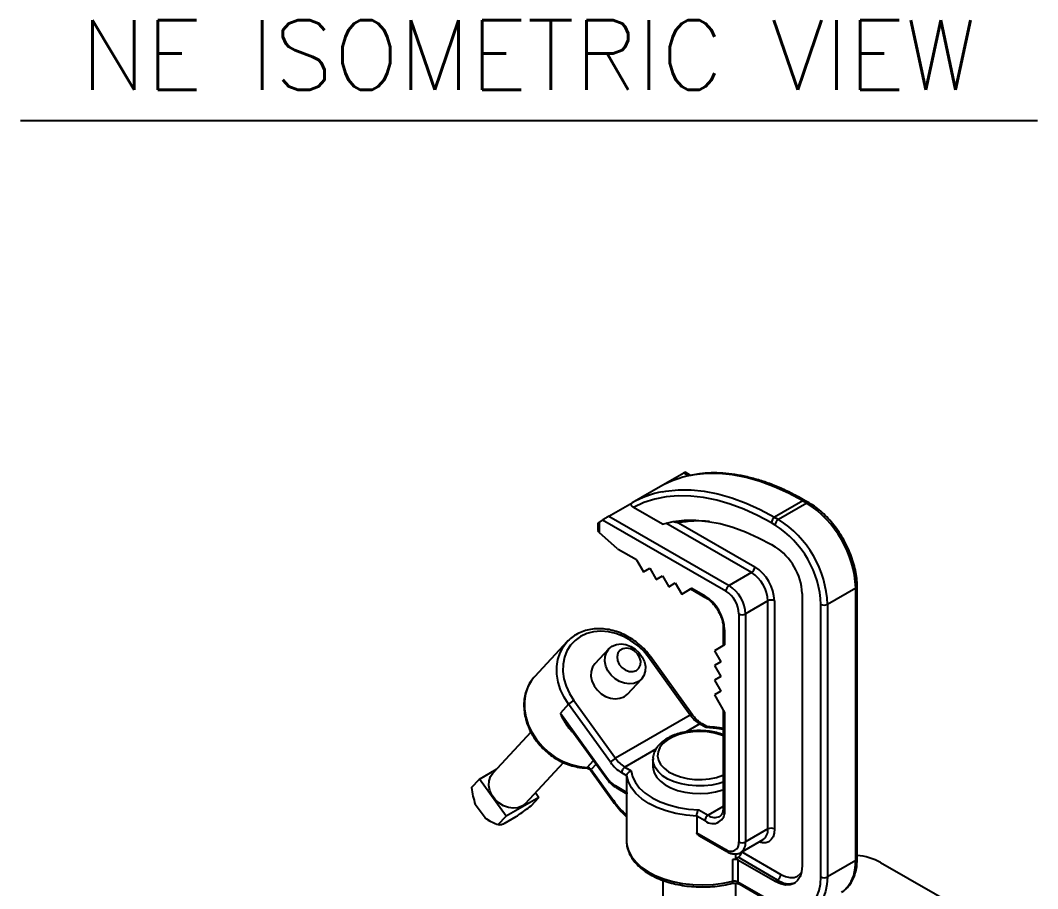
# Model space of a CAD drawing. Extents: x 6 to 134, y 3 to 97.
# Drawn here: x 91.15 to 102.13, y 18.84 to 28.22 of the extents above; entities that cross this region are included whole.
import ezdxf
from ezdxf.enums import TextEntityAlignment as Align

# ---------------------------------------------------------------- set-up
doc = ezdxf.new("R2010")
doc.units = 0
doc.header["$MEASUREMENT"] = 0
doc.layers.add('OBJECT', color=7, linetype='CONTINUOUS')
doc.styles.get("Standard").update_dxf_attribs({"font": 'SIMPLEX'})

msp = doc.modelspace()

# ---------------------------------------------------------------- linework, layer by layer
at = {"layer": 'OBJECT', "color": 1}
msp.add_line((91.147, 27.141), (102.133, 27.141), dxfattribs=at)
at = {"layer": 'OBJECT'}
for p, q in [((98.311, 23.331), (98.06, 23.186)), ((98.363, 23.301), (98.311, 23.331)), ((98.384, 23.305), (98.326, 23.339)), ((98.06, 23.186), (97.754, 23.01)), ((97.503, 22.865), (97.754, 23.01)), ((99.599, 23.03), (99.293, 22.854)), ((99.639, 23.007), (99.333, 22.83)), ((99.639, 23.007), (99.599, 23.03)), ((99.664, 23.009), (99.624, 23.032)), ((97.503, 22.865), (98.802, 22.115)), ((98.082, 22.779), (97.769, 22.96)), ((99.293, 22.854), (99.333, 22.83)), ((97.383, 22.788), (97.383, 22.723)), ((97.397, 22.798), (97.435, 22.823)), ((97.397, 22.798), (97.397, 22.689)), ((98.766, 22.054), (97.435, 22.823)), ((99.044, 22.255), (98.119, 22.789)), ((98.255, 22.792), (99.08, 22.316)), ((99.298, 22.769), (99.258, 22.792)), ((97.595, 22.512), (97.397, 22.689)), ((99.258, 22.557), (99.298, 22.534)), ((97.8, 22.392), (97.604, 22.505)), ((97.8, 22.392), (97.875, 22.262)), ((97.875, 22.262), (97.944, 22.302)), ((97.875, 22.262), (97.944, 22.302)), ((97.944, 22.302), (98.013, 22.182)), ((98.013, 22.182), (98.082, 22.222)), ((98.013, 22.182), (98.082, 22.222)), ((98.082, 22.222), (98.151, 22.103)), ((99.044, 22.255), (98.802, 22.115)), ((98.151, 22.103), (98.22, 22.143)), ((98.151, 22.103), (98.22, 22.143)), ((98.22, 22.143), (98.289, 22.023)), ((98.289, 22.023), (98.399, 22.087)), ((98.399, 22.087), (98.541, 22.005)), ((100.169, 22.088), (99.864, 21.912)), ((100.169, 19.145), (100.169, 22.088)), ((100.184, 19.165), (100.184, 22.109)), ((98.289, 22.023), (98.385, 22.078)), ((98.385, 22.078), (98.551, 21.982)), ((99.589, 22.029), (99.589, 19.086)), ((99.221, 21.949), (98.978, 21.809)), ((99.221, 19.485), (99.221, 21.949)), ((99.292, 21.949), (99.292, 19.485)), ((99.793, 18.968), (99.793, 21.912)), ((99.864, 21.912), (99.864, 18.968)), ((98.908, 19.345), (98.908, 21.809)), ((98.978, 21.809), (98.978, 19.345)), ((98.738, 21.658), (98.738, 21.466)), ((98.753, 21.638), (98.753, 21.475)), ((97.053, 21.509), (96.703, 21.133)), ((97.027, 21.477), (97.053, 21.509)), ((97.503, 21.432), (97.352, 21.271)), ((98.753, 21.475), (98.643, 21.411)), ((98.382, 20.715), (97.931, 21.34)), ((98.403, 20.723), (97.952, 21.348)), ((98.643, 21.411), (98.711, 21.291)), ((98.711, 21.291), (98.643, 21.252)), ((98.643, 21.252), (98.711, 21.132)), ((96.703, 21.133), (96.694, 21.123)), ((97.703, 20.943), (97.854, 21.105)), ((98.711, 21.132), (98.643, 21.092)), ((98.643, 21.092), (98.711, 20.973)), ((97.124, 20.874), (97.575, 20.249)), ((98.711, 20.973), (98.643, 20.933)), ((98.643, 20.933), (98.753, 20.742)), ((97.068, 20.832), (96.979, 20.737)), ((97.519, 20.207), (97.068, 20.832)), ((98.738, 20.767), (98.738, 19.716)), ((96.979, 20.737), (97.489, 20.031)), ((98.382, 20.715), (97.575, 20.249)), ((98.753, 20.742), (98.753, 19.695)), ((97.064, 20.604), (97.483, 20.022)), ((98.484, 20.62), (98.336, 20.534)), ((98.553, 20.58), (98.484, 20.62)), ((98.568, 20.588), (98.509, 20.622)), ((96.661, 20.53), (96.25, 20.089)), ((98.009, 20.346), (97.676, 20.154)), ((97.267, 20.151), (97.337, 20.225)), ((97.979, 20.238), (97.979, 20.156)), ((96.104, 20.024), (96.289, 20.131)), ((96.601, 19.762), (97.013, 20.204)), ((97.258, 20.146), (97.258, 20.146)), ((97.306, 20.117), (97.546, 19.785)), ((97.366, 20.184), (97.312, 20.126)), ((97.312, 20.126), (97.551, 19.794)), ((97.676, 20.154), (97.745, 20.114)), ((96.019, 19.933), (96.104, 20.024)), ((96.393, 19.623), (96.104, 20.024)), ((97.696, 20.06), (97.641, 20.092)), ((97.696, 19.881), (97.696, 20.06)), ((97.57, 19.955), (97.696, 19.881)), ((97.58, 19.932), (97.695, 19.865)), ((96.747, 19.827), (96.393, 19.623)), ((96.662, 19.736), (96.747, 19.827)), ((96.71, 19.878), (96.747, 19.827)), ((97.694, 19.866), (97.694, 19.353)), ((96.165, 19.605), (96.06, 19.75)), ((98.474, 19.693), (98.576, 19.634)), ((98.738, 19.728), (98.576, 19.634)), ((96.214, 19.574), (96.223, 19.569)), ((96.308, 19.532), (96.393, 19.623)), ((96.498, 19.616), (96.37, 19.542)), ((98.452, 19.624), (98.452, 19.445)), ((98.541, 19.573), (98.452, 19.624)), ((99.221, 19.485), (98.978, 19.345)), ((98.452, 19.445), (98.766, 19.264)), ((98.474, 19.416), (98.777, 19.241)), ((98.927, 19.231), (99.169, 19.371)), ((98.938, 19.238), (99.36, 18.994)), ((98.842, 18.92), (98.842, 19.155)), ((98.873, 19.163), (98.873, 19.216)), ((98.9, 19.179), (98.873, 19.163)), ((98.897, 19.149), (98.897, 18.914)), ((99.298, 18.918), (98.897, 19.149)), ((99.325, 18.933), (98.9, 19.179)), ((100.169, 19.145), (99.864, 18.968)), ((101.32, 18.611), (100.436, 19.121)), ((98.084, 18.932), (98.084, 17.976)), ((98.874, 17.976), (98.874, 18.9)), ((98.897, 18.914), (99.298, 18.682)), ((99.325, 18.933), (99.298, 18.918)), ((98.908, 18.891), (99.308, 18.66))]:
    msp.add_line(p, q, dxfattribs=at)
at = {"layer": 'OBJECT', "flags": 128}
for points in [[(99.599, 23.03), (99.444, 23.113), (99.289, 23.183), (99.137, 23.24), (98.986, 23.282), (98.839, 23.311), (98.695, 23.326), (98.556, 23.326), (98.423, 23.312), (98.387, 23.306)], [(99.258, 22.792), (99.109, 22.873), (98.96, 22.94), (98.813, 22.995), (98.668, 23.038), (98.526, 23.067), (98.387, 23.082), (98.252, 23.084), (98.123, 23.073), (97.999, 23.049), (97.881, 23.011), (97.769, 22.96)], [(98.079, 23.129), (98.117, 23.136), (98.251, 23.15), (98.39, 23.149), (98.533, 23.135), (98.681, 23.106), (98.831, 23.063), (98.984, 23.007), (99.138, 22.937), (99.293, 22.854)], [(98.082, 22.779), (98.197, 22.806), (98.317, 22.82), (98.442, 22.821), (98.572, 22.809), (98.705, 22.784), (98.84, 22.746), (98.978, 22.695), (99.118, 22.632), (99.258, 22.557)], [(97.931, 21.34), (97.875, 21.409), (97.809, 21.47), (97.737, 21.523), (97.66, 21.565), (97.579, 21.596), (97.497, 21.615), (97.416, 21.621), (97.338, 21.615), (97.264, 21.596), (97.197, 21.565), (97.138, 21.523), (97.088, 21.471), (97.05, 21.41), (97.023, 21.341), (97.008, 21.266), (97.007, 21.188), (97.018, 21.107), (97.041, 21.027), (97.077, 20.949), (97.124, 20.874)], [(97.068, 20.832), (97.019, 20.909), (96.982, 20.99), (96.956, 21.073), (96.942, 21.157), (96.941, 21.239), (96.952, 21.317), (96.976, 21.39), (97.012, 21.457), (97.027, 21.477)], [(97.817, 21.076), (97.772, 21.058), (97.722, 21.052), (97.67, 21.059), (97.617, 21.078), (97.569, 21.108), (97.526, 21.148), (97.493, 21.194), (97.47, 21.245), (97.459, 21.297), (97.461, 21.348), (97.476, 21.393), (97.502, 21.432), (97.539, 21.461), (97.584, 21.479), (97.634, 21.484), (97.687, 21.478), (97.739, 21.458), (97.787, 21.428), (97.83, 21.389), (97.863, 21.342), (97.886, 21.292), (97.897, 21.24), (97.895, 21.189), (97.88, 21.143), (97.854, 21.105), (97.817, 21.076)], [(97.8, 21.199), (97.827, 21.224), (97.843, 21.258), (97.846, 21.298), (97.834, 21.34), (97.811, 21.378), (97.777, 21.409), (97.737, 21.43), (97.694, 21.438), (97.655, 21.432), (97.622, 21.413), (97.6, 21.383), (97.591, 21.346), (97.595, 21.305), (97.613, 21.264), (97.643, 21.229), (97.68, 21.203), (97.722, 21.188), (97.763, 21.187), (97.8, 21.199)], [(97.352, 21.271), (97.352, 21.271), (97.326, 21.232), (97.311, 21.186), (97.309, 21.136), (97.32, 21.084), (97.342, 21.033), (97.376, 20.987), (97.418, 20.947), (97.467, 20.917), (97.519, 20.898), (97.572, 20.891), (97.622, 20.897), (97.667, 20.914), (97.703, 20.943)], [(96.694, 21.123), (96.666, 21.088), (96.628, 21.02), (96.603, 20.946), (96.591, 20.866), (96.591, 20.783), (96.605, 20.697), (96.632, 20.612), (96.671, 20.53), (96.722, 20.451), (96.782, 20.379), (96.851, 20.314), (96.928, 20.258), (97.01, 20.213), (97.095, 20.18), (97.181, 20.159), (97.267, 20.151)], [(98.738, 20.561), (98.665, 20.572), (98.553, 20.58)], [(98.738, 20.491), (98.718, 20.499), (98.646, 20.52), (98.569, 20.533), (98.489, 20.539), (98.408, 20.535), (98.33, 20.524), (98.257, 20.505), (98.19, 20.478), (98.133, 20.445), (98.087, 20.407), (98.054, 20.365), (98.034, 20.319), (98.029, 20.273), (98.038, 20.227), (98.061, 20.182), (98.098, 20.141), (98.147, 20.104), (98.206, 20.072), (98.275, 20.047), (98.349, 20.03), (98.428, 20.021), (98.509, 20.02), (98.589, 20.027), (98.665, 20.042), (98.735, 20.065), (98.738, 20.067)], [(98.738, 19.991), (98.694, 19.978), (98.615, 19.96), (98.532, 19.951), (98.447, 19.95), (98.363, 19.957), (98.283, 19.973), (98.208, 19.995), (98.141, 20.025), (98.083, 20.061), (98.037, 20.103), (98.004, 20.148), (97.984, 20.195), (97.979, 20.235)], [(97.306, 20.117), (97.306, 20.117), (97.307, 20.119), (97.308, 20.122), (97.312, 20.126)], [(97.745, 20.114), (97.759, 20.049), (97.789, 19.986), (97.835, 19.927), (97.896, 19.872), (97.969, 19.823), (98.055, 19.78), (98.15, 19.745), (98.253, 19.719), (98.362, 19.701), (98.474, 19.693)], [(97.979, 20.156), (97.98, 20.138), (97.992, 20.09), (98.019, 20.043), (98.059, 20), (98.111, 19.961), (98.173, 19.928), (98.244, 19.901), (98.322, 19.882), (98.405, 19.871), (98.489, 19.868), (98.574, 19.873), (98.655, 19.886), (98.732, 19.907), (98.738, 19.91)], [(96.601, 19.762), (96.564, 19.733), (96.52, 19.715), (96.469, 19.709), (96.417, 19.716), (96.365, 19.735), (96.316, 19.766), (96.274, 19.805), (96.24, 19.851), (96.217, 19.902), (96.207, 19.954), (96.209, 20.005), (96.223, 20.051), (96.25, 20.089), (96.25, 20.089)], [(97.483, 20.022), (97.483, 20.022), (97.484, 20.024), (97.485, 20.027), (97.489, 20.031)], [(98.452, 19.624), (98.337, 19.634), (98.225, 19.653), (98.12, 19.681), (98.022, 19.717), (97.934, 19.761), (97.858, 19.812), (97.795, 19.869), (97.746, 19.929), (97.713, 19.994), (97.696, 20.06)], [(97.546, 19.785), (97.546, 19.786), (97.546, 19.788), (97.548, 19.79), (97.551, 19.794)], [(99.292, 19.485), (99.288, 19.44), (99.276, 19.401), (99.256, 19.37), (99.23, 19.348), (99.197, 19.336), (99.161, 19.335), (99.122, 19.344)], [(97.694, 19.353), (97.697, 19.312), (97.714, 19.248), (97.746, 19.187), (97.792, 19.129), (97.851, 19.074), (97.922, 19.025), (98.004, 18.982), (98.095, 18.946), (98.194, 18.917), (98.299, 18.896), (98.408, 18.884), (98.519, 18.88), (98.629, 18.885), (98.738, 18.898), (98.842, 18.92)], [(100.014, 18.801), (100.04, 18.818), (100.085, 18.862), (100.121, 18.918), (100.148, 18.984), (100.164, 19.061), (100.169, 19.145)], [(99.589, 19.086), (99.584, 19.023), (99.567, 18.97), (99.54, 18.927), (99.504, 18.897), (99.46, 18.881), (99.41, 18.879), (99.355, 18.891), (99.298, 18.918)], [(99.36, 18.994), (99.41, 18.971), (99.458, 18.96), (99.502, 18.962), (99.541, 18.976), (99.573, 19.003), (99.582, 19.014)], [(98.834, 18.898), (98.836, 18.899), (98.839, 18.901), (98.84, 18.906), (98.842, 18.912), (98.842, 18.92)], [(99.298, 18.682), (99.368, 18.648), (99.437, 18.625), (99.504, 18.615), (99.566, 18.619), (99.622, 18.635), (99.672, 18.664), (99.714, 18.705), (99.748, 18.757), (99.773, 18.819), (99.788, 18.89), (99.793, 18.968)], [(99.864, 18.968), (99.858, 18.884), (99.842, 18.808), (99.816, 18.742), (99.78, 18.686), (99.734, 18.642), (99.706, 18.623)]]:
    msp.add_lwpolyline(points, dxfattribs=at)
at = {"layer": 'OBJECT'}
for centre, radius, start, end in [((98.586, 22.256), 1.068, 100.7273, 119.4866), ((98.28, 22.08), 1.068, 100.8272, 119.4879), ((99.613, 23.009), 0.0251, 65.6929, 125.6176), ((99.653, 22.986), 0.0252, 65.7086, 125.6162), ((99.022, 22.038), 1.148, 2.4871, 57.5129), ((99.335, 22.789), 0.0768, 122.6055, 177.3945), ((98.469, 21.668), 1.145, 84.0044, 100.7923), ((99.375, 22.766), 0.0768, 122.6055, 177.3945), ((98.723, 21.865), 1.071, 2.4871, 57.5129), ((98.717, 21.862), 1.148, 2.4873, 57.5127), ((98.957, 22.001), 0.633, 2.6055, 57.3945), ((97.633, 22.554), 0.0567, 227.7941, 239.6369), ((99.003, 22.32), 0.0768, 302.6055, 357.3945), ((98.831, 21.928), 0.461, 2.6055, 57.3945), ((98.837, 21.931), 0.384, 2.6055, 57.3945), ((98.843, 22.05), 0.0768, 122.6055, 177.3945), ((98.595, 21.791), 0.384, 2.6055, 57.3945), ((100.159, 22.111), 0.0251, 294.376, 354.2895), ((98.292, 21.617), 0.461, 2.6055, 57.3945), ((98.566, 22.003), 0.0252, 174.411, 233.9426), ((98.601, 21.795), 0.307, 2.6055, 57.3945), ((99.256, 21.881), 0.0769, 62.6097, 117.3903), ((99.828, 21.98), 0.0769, 242.6097, 297.3903), ((98.943, 21.877), 0.0769, 242.6097, 297.3903), ((98.763, 21.661), 0.0251, 185.7108, 245.6239), ((97.952, 21.315), 0.0324, 90.8934, 129.8284), ((97.264, 20.631), 0.281, 120.0124, 134.2807), ((98.403, 20.69), 0.0324, 90.8826, 129.8334), ((98.66, 20.908), 0.338, 214.8517, 238.6072), ((98.498, 20.599), 0.0251, 65.6929, 125.6176), ((97.715, 20.006), 0.281, 120.0124, 134.2807), ((97.852, 20.442), 0.338, 214.8517, 238.6072), ((97.257, 20.159), 0.0131, 273.9205, 321.7714), ((97.264, 20.093), 0.0578, 34.9383, 86.9064), ((97.852, 20.439), 0.406, 214.8517, 238.6072), ((97.718, 20.089), 0.0768, 122.6055, 177.3945), ((97.711, 20.186), 0.271, 214.8517, 238.6072), ((97.594, 19.952), 0.0246, 173.7012, 234.9867), ((98.422, 20.418), 1.071, 215.5927, 227.1949), ((98.624, 19.674), 0.131, 230.7967, 9.214), ((98.763, 19.718), 0.0251, 185.6948, 245.6253), ((96.363, 19.857), 0.321, 231.7612, 242.2253), ((98.617, 19.569), 0.0768, 122.6055, 177.3945), ((98.649, 19.736), 0.126, 234.3949, 294.1638), ((99.098, 19.472), 0.123, 305.0133, 6.2988), ((99.256, 19.417), 0.0769, 62.6097, 117.3903), ((98.821, 19.331), 0.0873, 230.7967, 9.214), ((98.943, 19.414), 0.0769, 242.6097, 297.3903), ((98.853, 19.333), 0.126, 306.1006, 5.5852), ((98.79, 19.261), 0.024, 172.7425, 235.9607), ((98.858, 19.244), 0.0777, 302.7945, 353.9622), ((98.554, 20.294), 1.175, 284.2002, 285.7519), ((98.862, 19.079), 0.0781, 62.8754, 104.7193), ((100.159, 19.167), 0.0251, 294.3747, 354.3052), ((100.14, 18.6), 0.6, 60.3821, 85.8153), ((98.862, 18.844), 0.0781, 62.8754, 104.7193), ((98.922, 18.911), 0.0246, 173.7012, 234.9867), ((99.283, 18.998), 0.0768, 302.6055, 357.3945), ((99.448, 19.108), 0.214, 234.8694, 288.8999), ((99.828, 19.036), 0.0769, 242.6097, 297.3903)]:
    msp.add_arc(centre, radius, start, end, dxfattribs=at)
for centre, major_axis, ratio, start_param, end_param in [((98.277, 23.309), (0.0485, 0.0297), 0.027575, 0.014954, 0.80027), ((97.47, 22.843), (0.0485, 0.0297), 0.027575, 0.80027, 2.371067), ((97.433, 22.819), (0.05, 0.0308), 0.027571, 2.339213, 3.156401), ((97.433, 22.752), (0.0354, 0.0612), 0.577335, 2.356235, 2.871597), ((97.433, 22.71), (0.0487, -0.0161), 0.700151, 3.884192, 4.154229), ((98.435, 22.107), (0.05, 0.0289), 0.00007, 2.356154, 3.141633)]:
    msp.add_ellipse(centre, major_axis=major_axis, ratio=ratio, start_param=start_param, end_param=end_param, dxfattribs=at)
for points, knots in [([(99.624, 23.032), (99.599, 23.046), (99.528, 23.086), (99.41, 23.145), (99.271, 23.205), (99.134, 23.253), (98.997, 23.29), (98.864, 23.316), (98.733, 23.331), (98.606, 23.333), (98.493, 23.326), (98.426, 23.314), (98.397, 23.308)], [0, 0, 0, 0, 0.0570952, 0.1654877, 0.2739096, 0.3823166, 0.4906777, 0.5989516, 0.7070867, 0.8150254, 0.9227115, 1, 1, 1, 1]), ([(97.769, 22.96), (97.766, 22.962), (97.758, 22.967), (97.749, 22.977), (97.743, 22.987), (97.743, 22.997), (97.747, 23.005), (97.752, 23.008), (97.754, 23.01)], [0, 0, 0, 0, 0.173011, 0.351126, 0.585769, 0.760811, 0.899838, 1, 1, 1, 1]), ([(100.184, 22.109), (100.184, 22.123), (100.183, 22.165), (100.174, 22.237), (100.156, 22.325), (100.129, 22.413), (100.094, 22.502), (100.052, 22.588), (100.003, 22.672), (99.948, 22.751), (99.888, 22.824), (99.824, 22.89), (99.757, 22.948), (99.703, 22.986), (99.672, 23.005), (99.664, 23.009)], [0, 0, 0, 0, 0.0448174, 0.1293529, 0.2137882, 0.2980889, 0.3822682, 0.4663669, 0.5504366, 0.6345318, 0.7186937, 0.8029818, 0.8874536, 0.972156, 1, 1, 1, 1]), ([(98.255, 22.792), (98.255, 22.792), (98.242, 22.795), (98.226, 22.799), (98.208, 22.8), (98.204, 22.801)], [0, 0, 0, 0, 0.005326, 0.810782, 1, 1, 1, 1]), ([(98.551, 21.982), (98.557, 21.979), (98.576, 21.967), (98.607, 21.941), (98.643, 21.903), (98.675, 21.857), (98.702, 21.808), (98.722, 21.757), (98.735, 21.708), (98.738, 21.676), (98.738, 21.66), (98.738, 21.658)], [0, 0, 0, 0, 0.067195, 0.197029, 0.32808, 0.460156, 0.592759, 0.725244, 0.856827, 0.979681, 1, 1, 1, 1]), ([(97.952, 21.348), (97.942, 21.36), (97.915, 21.396), (97.864, 21.451), (97.797, 21.508), (97.724, 21.557), (97.647, 21.597), (97.566, 21.626), (97.484, 21.644), (97.403, 21.651), (97.324, 21.647), (97.248, 21.631), (97.178, 21.603), (97.115, 21.565), (97.063, 21.523), (97.037, 21.489), (97.026, 21.475)], [0, 0, 0, 0, 0.040622, 0.11622, 0.191886, 0.267591, 0.343335, 0.419107, 0.494881, 0.570603, 0.64619, 0.721536, 0.796539, 0.87114, 0.945362, 1, 1, 1, 1]), ([(96.694, 21.122), (96.692, 21.121), (96.673, 21.103), (96.646, 21.06), (96.614, 20.994), (96.593, 20.922), (96.584, 20.846), (96.586, 20.768), (96.599, 20.688), (96.623, 20.608), (96.659, 20.531), (96.704, 20.456), (96.758, 20.387), (96.821, 20.325), (96.89, 20.27), (96.965, 20.224), (97.043, 20.187), (97.124, 20.162), (97.196, 20.148), (97.24, 20.146), (97.258, 20.146)], [0, 0, 0, 0, 0.0050237, 0.063857, 0.122667, 0.1815995, 0.2407652, 0.3002054, 0.3599, 0.4197941, 0.4798258, 0.5399441, 0.6001157, 0.6603237, 0.7205624, 0.7808322, 0.8411316, 0.9014487, 0.9617556, 1, 1, 1, 1]), ([(97.126, 20.517), (97.124, 20.519), (97.114, 20.528), (97.095, 20.547), (97.071, 20.575), (97.047, 20.608), (97.025, 20.643), (97.002, 20.686), (96.988, 20.717), (96.979, 20.736), (96.979, 20.737)], [0, 0, 0, 0, 0.0319348, 0.1488481, 0.3018975, 0.4558171, 0.6120049, 0.7688365, 0.9963966, 1, 1, 1, 1]), ([(97.066, 20.605), (97.047, 20.63), (97.016, 20.672), (96.99, 20.718), (96.98, 20.736), (96.979, 20.737)], [0, 0, 0, 0, 0.591023, 0.993457, 1, 1, 1, 1]), ([(98.509, 20.622), (98.502, 20.626), (98.484, 20.637), (98.453, 20.663), (98.423, 20.695), (98.408, 20.716), (98.403, 20.723)], [0, 0, 0, 0, 0.173039, 0.507382, 0.844863, 1, 1, 1, 1]), ([(98.738, 20.504), (98.738, 20.504), (98.716, 20.514), (98.666, 20.527), (98.591, 20.542), (98.512, 20.548), (98.433, 20.548), (98.355, 20.54), (98.28, 20.524), (98.21, 20.502), (98.146, 20.472), (98.09, 20.437), (98.043, 20.395), (98.008, 20.348), (97.986, 20.298), (97.977, 20.259), (97.98, 20.238), (97.98, 20.235)], [0, 0, 0, 0, 0.001993, 0.077814, 0.153446, 0.228925, 0.304346, 0.379821, 0.455437, 0.53132, 0.607585, 0.684287, 0.761255, 0.837665, 0.912297, 0.984322, 1, 1, 1, 1]), ([(98.565, 20.589), (98.563, 20.588), (98.559, 20.587), (98.555, 20.583), (98.553, 20.58), (98.553, 20.58)], [0, 0, 0, 0, 0.531199, 0.989389, 1, 1, 1, 1]), ([(98.738, 20.57), (98.723, 20.573), (98.677, 20.581), (98.618, 20.586), (98.575, 20.588), (98.565, 20.588)], [0, 0, 0, 0, 0.262881, 0.835375, 1, 1, 1, 1]), ([(97.258, 20.146), (97.26, 20.145), (97.267, 20.145), (97.28, 20.14), (97.295, 20.131), (97.303, 20.122), (97.306, 20.117)], [0, 0, 0, 0, 0.168706, 0.452287, 0.730267, 1, 1, 1, 1]), ([(97.696, 20.06), (97.697, 20.065), (97.698, 20.074), (97.705, 20.087), (97.717, 20.1), (97.73, 20.109), (97.74, 20.113), (97.745, 20.114), (97.745, 20.114)], [0, 0, 0, 0, 0.197775, 0.395366, 0.598087, 0.812874, 0.995764, 1, 1, 1, 1]), ([(97.483, 20.022), (97.489, 20.014), (97.506, 19.992), (97.539, 19.959), (97.566, 19.941), (97.58, 19.932)], [0, 0, 0, 0, 0.210949, 0.607659, 1, 1, 1, 1]), ([(96.019, 19.933), (96.023, 19.902), (96.031, 19.842), (96.051, 19.78), (96.06, 19.75)], [0, 0, 0, 0, 0.519495, 1, 1, 1, 1]), ([(97.546, 19.785), (97.556, 19.772), (97.585, 19.733), (97.634, 19.675), (97.675, 19.636), (97.694, 19.617)], [0, 0, 0, 0, 0.219086, 0.633752, 1, 1, 1, 1]), ([(97.696, 19.881), (97.696, 19.878), (97.696, 19.872), (97.696, 19.866), (97.695, 19.866), (97.695, 19.865)], [0, 0, 0, 0, 0.295947, 0.59003, 1, 1, 1, 1]), ([(96.498, 19.616), (96.509, 19.624), (96.543, 19.647), (96.598, 19.687), (96.64, 19.72), (96.662, 19.736)], [0, 0, 0, 0, 0.2056674, 0.6001078, 1, 1, 1, 1]), ([(98.452, 19.624), (98.452, 19.629), (98.452, 19.638), (98.456, 19.654), (98.461, 19.67), (98.467, 19.684), (98.471, 19.69), (98.474, 19.693), (98.474, 19.693)], [0, 0, 0, 0, 0.197775, 0.395366, 0.598087, 0.812874, 0.995764, 1, 1, 1, 1]), ([(98.738, 19.716), (98.738, 19.709), (98.737, 19.689), (98.731, 19.661), (98.719, 19.637), (98.709, 19.626), (98.702, 19.623), (98.7, 19.622)], [0, 0, 0, 0, 0.137322, 0.399069, 0.661312, 0.933673, 1, 1, 1, 1]), ([(96.165, 19.605), (96.17, 19.601), (96.197, 19.582), (96.245, 19.556), (96.287, 19.54), (96.308, 19.532)], [0, 0, 0, 0, 0.116887, 0.5538863, 1, 1, 1, 1]), ([(96.308, 19.532), (96.316, 19.531), (96.331, 19.53), (96.358, 19.538), (96.37, 19.542)], [0, 0, 0, 0, 0.538103, 1, 1, 1, 1]), ([(97.695, 19.366), (97.694, 19.365), (97.692, 19.344), (97.697, 19.302), (97.712, 19.241), (97.741, 19.183), (97.781, 19.127), (97.832, 19.074), (97.893, 19.026), (97.964, 18.983), (98.044, 18.945), (98.131, 18.913), (98.223, 18.889), (98.32, 18.871), (98.42, 18.861), (98.521, 18.858), (98.622, 18.862), (98.719, 18.873), (98.79, 18.887), (98.827, 18.896), (98.834, 18.898)], [0, 0, 0, 0, 0.001723, 0.061005, 0.120078, 0.179511, 0.239822, 0.301131, 0.363218, 0.425742, 0.488417, 0.551051, 0.613599, 0.67606, 0.738455, 0.800814, 0.863172, 0.925557, 0.984744, 1, 1, 1, 1]), ([(98.474, 19.416), (98.473, 19.417), (98.467, 19.419), (98.459, 19.427), (98.453, 19.437), (98.452, 19.443), (98.452, 19.445)], [0, 0, 0, 0, 0.09744, 0.481138, 0.77716, 1, 1, 1, 1]), ([(98.777, 19.241), (98.785, 19.237), (98.806, 19.225), (98.84, 19.215), (98.879, 19.214), (98.909, 19.22), (98.923, 19.23), (98.927, 19.233)], [0, 0, 0, 0, 0.157843, 0.422686, 0.671965, 0.910733, 1, 1, 1, 1]), ([(100.016, 18.804), (100.023, 18.808), (100.047, 18.82), (100.082, 18.853), (100.119, 18.902), (100.149, 18.96), (100.17, 19.025), (100.182, 19.094), (100.183, 19.143), (100.184, 19.165)], [0, 0, 0, 0, 0.058594, 0.215746, 0.373194, 0.53282, 0.695427, 0.860612, 1, 1, 1, 1]), ([(98.834, 18.898), (98.838, 18.898), (98.848, 18.901), (98.866, 18.901), (98.885, 18.899), (98.9, 18.895), (98.905, 18.892), (98.908, 18.891)], [0, 0, 0, 0, 0.152747, 0.38893, 0.634497, 0.849147, 1, 1, 1, 1])]:
    msp.add_open_spline(points, degree=3, knots=knots, dxfattribs=at)

# ---------------------------------------------------------------- texts
at = {"layer": 'OBJECT', "color": 1}
msp.add_text('NE ISOMETRIC VIEW', height=0.75, dxfattribs=at).set_placement((96.634, 27.472), align=Align.CENTER)

doc.saveas('drawing.dxf')
